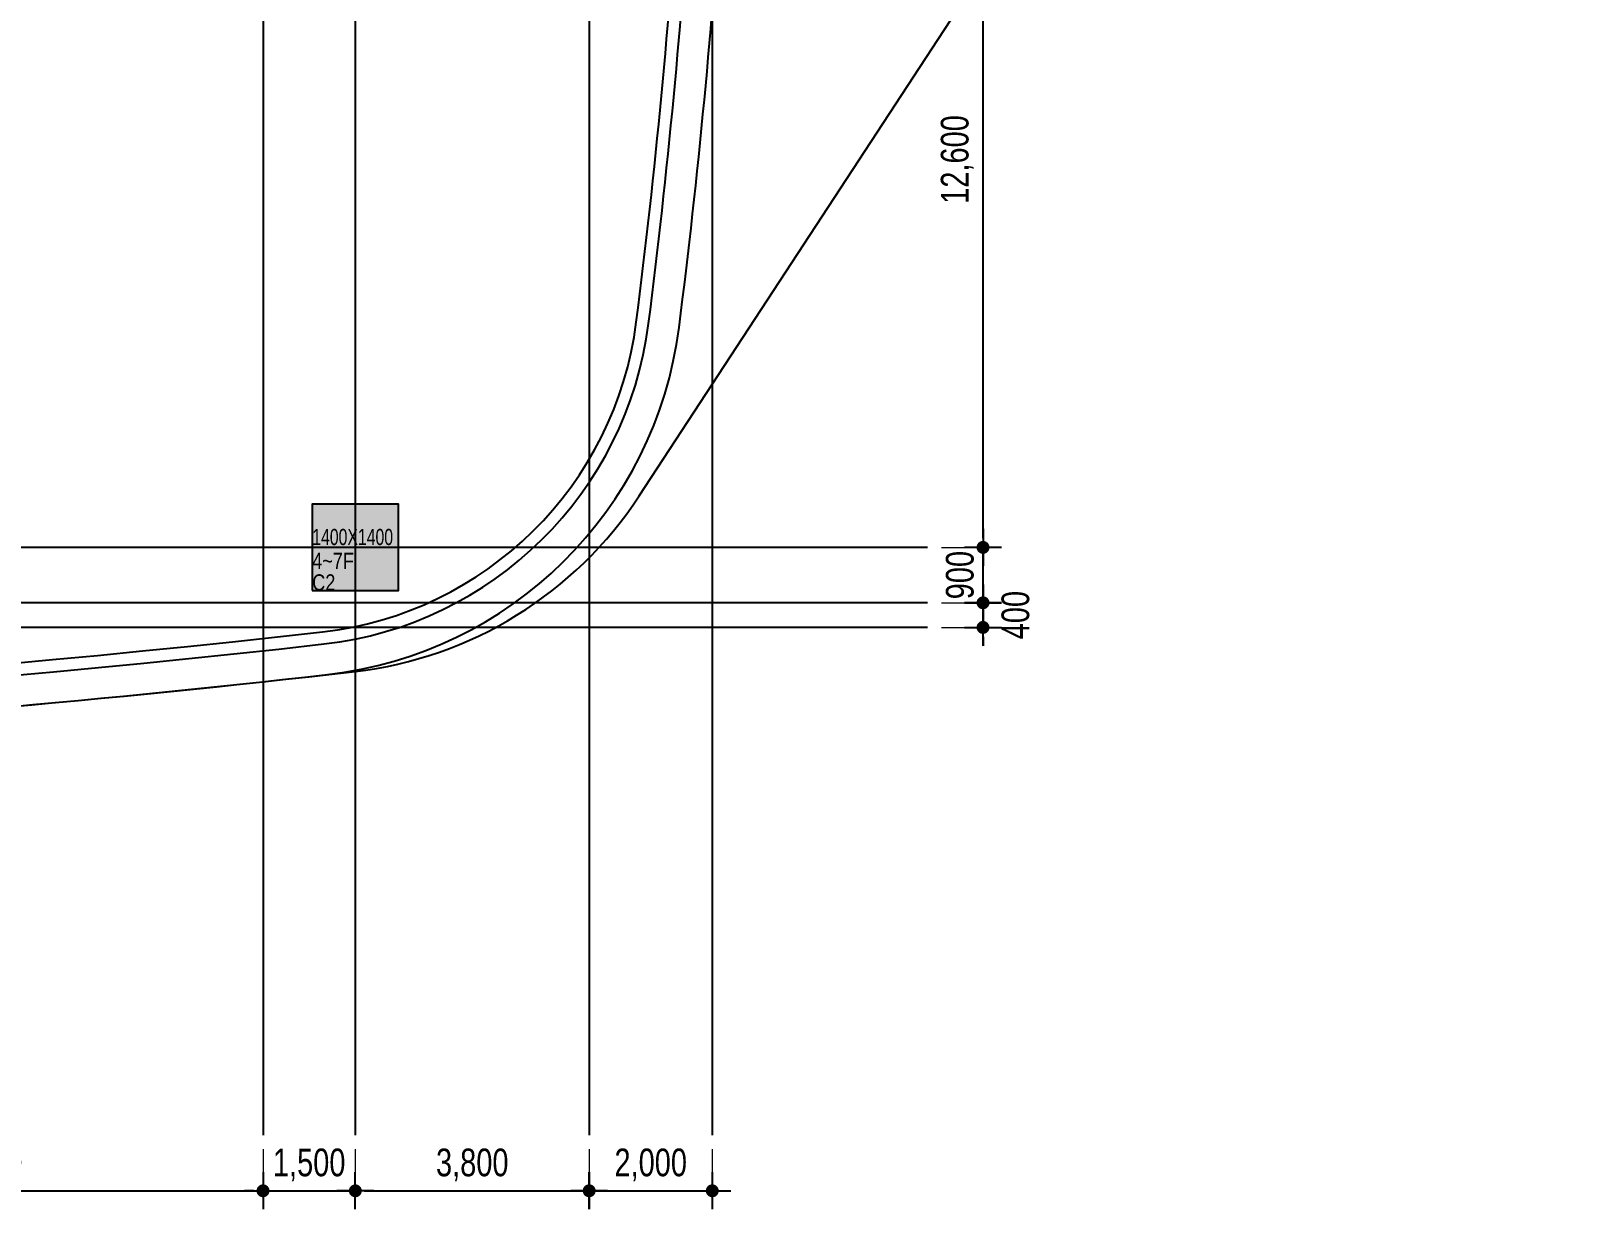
# Model space of a CAD drawing. Header units: millimetres. Extents: x -228566 to 117118, y -18667 to 244055.
# Drawn here: x -147841 to -122888, y 171181 to 190323 of the extents above; entities that cross this region are included whole.
import ezdxf

# ---------------------------------------------------------------- set-up
doc = ezdxf.new("R2010")
doc.units = ezdxf.units.MM
doc.linetypes.add('X-GRID_5~ROOF$0$CENTER2', pattern=[1.125, 0.75, -0.125, 0.125, -0.125])
doc.layers.get('0').update_dxf_attribs({"lineweight": 20})
doc.layers.get('Defpoints').update_dxf_attribs({"color": 151, "lineweight": 9})
for name, color, linetype in [('A-DIM1', 7, 'Continuous'), ('X-COL-5F$0$A-254', 254, 'Continuous'), ('X-COL-5F$0$A-COL', 2, 'Continuous'), ('X-EXT_5F$0$A-ELE3', 4, 'Continuous'), ('X-EXT_5F$0$A-ELES', 252, 'Continuous'), ('X-EXT_5F$0$A-WIN', 6, 'Continuous'), ('X-GRID_5~ROOF$0$A-CEN1', 1, 'X-GRID_5~ROOF$0$CENTER2')]:
    doc.layers.add(name, color=color, linetype=linetype)
doc.styles.add('Hrtext', font='', dxfattribs={"width": 0.8})
doc.styles.add('X-COL-5F$0$Hrtext', font='arial.ttf', dxfattribs={"width": 0.8})
doc.styles.get('Hrtext').set_extended_font_data('Dotum')
doc.dimstyles.new('HEERIM(Ext)', dxfattribs={"dimtxt": 3, "dimasz": 1, "dimexe": 2, "dimexo": 1.5, "dimgap": 1, "dimtad": 1, "dimdec": 0, "dimzin": 0, "dimdsep": 46, "dimlunit": 6, "dimtxsty": 'Hrtext', "dimblk": 'dotdim1', "dimcen": 1, "dimdle": 2, "dimclrd": 256, "dimclre": 256, "dimclrt": 3, "dimadec": 0, "dimazin": 0, "dimtfac": 1, "dimtdec": 0, "dimtix": 1, "dimtmove": 2, "dimatfit": 3, "dimldrblk": 'dotdim1', "dimfxl": 2, "dimtolj": 1, "dimtzin": 0, "dimlwd": -1, "dimarcsym": 0})

# ---------------------------------------------------------------- blocks, each defined once
blk = doc.blocks.new('dotdim1')
at = {"layer": 'A-DIM1'}
for p, q in [((0, 2), (0, -2)), ((-2, 0), (2, 0))]:
    blk.add_line(p, q, dxfattribs=at)
at = {"layer": 'A-DIM1', "const_width": 0.7}
blk.add_lwpolyline([(0.35, 0, 1), (-0.35, 0, 1)], format="xyb", close=True, dxfattribs=at)
blk = doc.blocks.new('*D297')
at = {"layer": 'A-DIM1', "lineweight": -2, "transparency": 16777216}
for p, q in [((57725, -25200), (58700, -25200)), ((57725, -37800), (58700, -37800))]:
    blk.add_line(p, q, dxfattribs=at)
at = {"layer": 'A-DIM1', "transparency": 16777216}
blk.add_line((58400, -37650), (58400, -25350), dxfattribs=at)
at = {"layer": 'Defpoints', "color": 0, "transparency": 16777216}
for p in [(57500, -25200), (58400, -25200), (57500, -37800)]:
    blk.add_point(p, dxfattribs=at)
at = {"layer": 'A-DIM1', "transparency": 16777216, "xscale": 150, "yscale": 150, "zscale": 150}
for p, rotation in [((58400, -25200), 90), ((58400, -37800), 270)]:
    blk.add_blockref('dotdim1', p, dxfattribs=dict(at, rotation=rotation))
at = {"layer": 'A-DIM1', "color": 3, "transparency": 16777216, "insert": (57981, -31500), "char_height": 450, "attachment_point": 5, "rotation": 90, "style": 'Hrtext'}
blk.add_mtext('\\A1;12,600', dxfattribs=at)
blk = doc.blocks.new('*D318')
at = {"layer": 'A-DIM1', "lineweight": -2, "transparency": 16777216}
for p, q in [((37700, -47575), (37700, -48550)), ((46700, -47575), (46700, -48550))]:
    blk.add_line(p, q, dxfattribs=at)
at = {"layer": 'A-DIM1', "transparency": 16777216}
blk.add_line((37850, -48250), (46550, -48250), dxfattribs=at)
at = {"layer": 'Defpoints', "color": 0, "transparency": 16777216}
for p in [(37700, -47350), (46700, -47350), (46700, -48250)]:
    blk.add_point(p, dxfattribs=at)
at = {"layer": 'A-DIM1', "transparency": 16777216, "xscale": 150, "yscale": 150, "zscale": 150, "rotation": 180}
blk.add_blockref('dotdim1', (37700, -48250), dxfattribs=at)
at = {"layer": 'A-DIM1', "transparency": 16777216, "xscale": 150, "yscale": 150, "zscale": 150}
blk.add_blockref('dotdim1', (46700, -48250), dxfattribs=at)
at = {"layer": 'A-DIM1', "color": 3, "transparency": 16777216, "insert": (42200, -47831), "char_height": 450, "attachment_point": 5, "style": 'Hrtext'}
blk.add_mtext('\\A1;9,000', dxfattribs=at)
blk = doc.blocks.new('*D319')
at = {"layer": 'A-DIM1', "lineweight": -2, "transparency": 16777216}
for p, q in [((46700, -47575), (46700, -48550)), ((48200, -47575), (48200, -48550))]:
    blk.add_line(p, q, dxfattribs=at)
at = {"layer": 'A-DIM1', "transparency": 16777216}
for p, q in [((46550, -48250), (46400, -48250)), ((46700, -48250), (48200, -48250)), ((48350, -48250), (48500, -48250))]:
    blk.add_line(p, q, dxfattribs=at)
at = {"layer": 'Defpoints', "color": 0, "transparency": 16777216}
for p in [(46700, -47350), (48200, -47350), (48200, -48250)]:
    blk.add_point(p, dxfattribs=at)
at = {"layer": 'A-DIM1', "transparency": 16777216, "xscale": 150, "yscale": 150, "zscale": 150}
blk.add_blockref('dotdim1', (46700, -48250), dxfattribs=at)
at = {"layer": 'A-DIM1', "transparency": 16777216, "xscale": 150, "yscale": 150, "zscale": 150, "rotation": 180}
blk.add_blockref('dotdim1', (48200, -48250), dxfattribs=at)
at = {"layer": 'A-DIM1', "color": 3, "transparency": 16777216, "insert": (47450, -47831), "char_height": 450, "attachment_point": 5, "style": 'Hrtext'}
blk.add_mtext('\\A1;1,500', dxfattribs=at)
blk = doc.blocks.new('*D320')
at = {"layer": 'A-DIM1', "lineweight": -2, "transparency": 16777216}
for p, q in [((48200, -47575), (48200, -48550)), ((52000, -47575), (52000, -48550))]:
    blk.add_line(p, q, dxfattribs=at)
at = {"layer": 'A-DIM1', "transparency": 16777216}
blk.add_line((48350, -48250), (51850, -48250), dxfattribs=at)
at = {"layer": 'Defpoints', "color": 0, "transparency": 16777216}
for p in [(48200, -47350), (52000, -47350), (52000, -48250)]:
    blk.add_point(p, dxfattribs=at)
at = {"layer": 'A-DIM1', "transparency": 16777216, "xscale": 150, "yscale": 150, "zscale": 150, "rotation": 180}
blk.add_blockref('dotdim1', (48200, -48250), dxfattribs=at)
at = {"layer": 'A-DIM1', "transparency": 16777216, "xscale": 150, "yscale": 150, "zscale": 150}
blk.add_blockref('dotdim1', (52000, -48250), dxfattribs=at)
at = {"layer": 'A-DIM1', "color": 3, "transparency": 16777216, "insert": (50100, -47831), "char_height": 450, "attachment_point": 5, "style": 'Hrtext'}
blk.add_mtext('\\A1;3,800', dxfattribs=at)
blk = doc.blocks.new('*D321')
at = {"layer": 'A-DIM1', "lineweight": -2, "transparency": 16777216}
for p, q in [((52000, -47575), (52000, -48550)), ((54000, -47575), (54000, -48550))]:
    blk.add_line(p, q, dxfattribs=at)
at = {"layer": 'A-DIM1', "transparency": 16777216}
blk.add_line((52150, -48250), (53850, -48250), dxfattribs=at)
at = {"layer": 'Defpoints', "color": 0, "transparency": 16777216}
for p in [(52000, -47350), (54000, -47350), (54000, -48250)]:
    blk.add_point(p, dxfattribs=at)
at = {"layer": 'A-DIM1', "transparency": 16777216, "xscale": 150, "yscale": 150, "zscale": 150, "rotation": 180}
blk.add_blockref('dotdim1', (52000, -48250), dxfattribs=at)
at = {"layer": 'A-DIM1', "transparency": 16777216, "xscale": 150, "yscale": 150, "zscale": 150}
blk.add_blockref('dotdim1', (54000, -48250), dxfattribs=at)
at = {"layer": 'A-DIM1', "color": 3, "transparency": 16777216, "insert": (53000, -47831), "char_height": 450, "attachment_point": 5, "style": 'Hrtext'}
blk.add_mtext('\\A1;2,000', dxfattribs=at)
blk = doc.blocks.new('*D325')
at = {"layer": 'A-DIM1', "transparency": 16777216}
for p, q in [((58400, -38550), (58400, -38400)), ((58400, -39100), (58400, -38700)), ((58400, -39250), (58400, -39400))]:
    blk.add_line(p, q, dxfattribs=at)
at = {"layer": 'A-DIM1', "lineweight": -2, "transparency": 16777216}
for p, q in [((57725, -38700), (58700, -38700)), ((57725, -39100), (58700, -39100))]:
    blk.add_line(p, q, dxfattribs=at)
at = {"layer": 'Defpoints', "color": 0, "transparency": 16777216}
for p in [(57500, -38700), (58400, -38700), (57500, -39100)]:
    blk.add_point(p, dxfattribs=at)
at = {"layer": 'A-DIM1', "transparency": 16777216, "xscale": 150, "yscale": 150, "zscale": 150}
for p, rotation in [((58400, -38700), 270), ((58400, -39100), 90)]:
    blk.add_blockref('dotdim1', p, dxfattribs=dict(at, rotation=rotation))
at = {"layer": 'A-DIM1', "color": 3, "transparency": 16777216, "insert": (58928, -38900), "char_height": 450, "attachment_point": 5, "rotation": 90, "style": 'Hrtext'}
blk.add_mtext('\\A1;400', dxfattribs=at)
blk = doc.blocks.new('*D328')
at = {"layer": 'A-DIM1', "transparency": 16777216}
for p, q in [((58400, -37650), (58400, -37500)), ((58400, -38700), (58400, -37800)), ((58400, -38850), (58400, -39000))]:
    blk.add_line(p, q, dxfattribs=at)
at = {"layer": 'A-DIM1', "lineweight": -2, "transparency": 16777216}
for p, q in [((57725, -37800), (58700, -37800)), ((57725, -38700), (58700, -38700))]:
    blk.add_line(p, q, dxfattribs=at)
at = {"layer": 'Defpoints', "color": 0, "transparency": 16777216}
for p in [(57500, -37800), (58400, -37800), (57500, -38700)]:
    blk.add_point(p, dxfattribs=at)
at = {"layer": 'A-DIM1', "transparency": 16777216, "xscale": 150, "yscale": 150, "zscale": 150}
for p, rotation in [((58400, -37800), 270), ((58400, -38700), 90)]:
    blk.add_blockref('dotdim1', p, dxfattribs=dict(at, rotation=rotation))
at = {"layer": 'A-DIM1', "color": 3, "transparency": 16777216, "insert": (58025, -38250), "char_height": 450, "attachment_point": 5, "rotation": 90, "style": 'Hrtext'}
blk.add_mtext('\\A1;900', dxfattribs=at)
blk = doc.blocks.new('X-COL-5F$0$1400X1400_4~7F_C2')
at = {"layer": 'X-COL-5F$0$A-254'}
h = blk.add_hatch(color=256, dxfattribs=at)
h.dxf.hatch_style = 1
h.paths.add_polyline_path([(-700, -700), (700, -700), (700, 700), (-700, 700)])
at = {"layer": 'Defpoints', "const_width": 0.653}
blk.add_lwpolyline([(700, 700), (-700, -700)], dxfattribs=at)
at = {"layer": 'X-COL-5F$0$A-COL'}
blk.add_lwpolyline([(-700, -700), (700, -700), (700, 700), (-700, 700)], close=True, dxfattribs=at)
at = {"layer": 'Defpoints', "style": 'X-COL-5F$0$Hrtext'}
for s, width, p in [('1400X1400', 0.7, (-700, 38)), ('4~7F', 0.8, (-700, -350))]:
    blk.add_text(s, height=262.5, dxfattribs=dict(at, width=width)).set_placement(p)
at = {"layer": 'Defpoints', "color": 6, "style": 'X-COL-5F$0$Hrtext', "width": 0.8}
blk.add_text('C2', height=262.5, dxfattribs=at).set_placement((-700, -700))
blk = doc.blocks.new('Grid_Office')
at = {"layer": 'A-DIM1'}
for base, p1, p2, picture, middle in [((58400, -25200), (57500, -37800), (57500, -25200), '*D297', (57981.3, -31500)), ((58400, -37800), (57500, -38700), (57500, -37800), '*D328', (58024.7, -38250))]:
    dim = blk.add_linear_dim(base=base, p1=p1, p2=p2, angle=90, dimstyle='HEERIM(Ext)', override={"dimscale": 150}, dxfattribs=at)
    dim.commit()
    dim.dimension.update_dxf_attribs({"geometry": picture, "text_midpoint": middle})
dim = blk.add_linear_dim(base=(58400, -38700), p1=(57500, -39100), p2=(57500, -38700), angle=90, dimstyle='HEERIM(Ext)', override={"dimscale": 150}, dxfattribs=at)
dim.commit()
dim.dimension.update_dxf_attribs({"geometry": '*D325', "text_midpoint": (58928.1, -38900), "dimtype": 128})
for base, p1, p2, picture, middle in [((46700, -48250), (37700, -47350), (46700, -47350), '*D318', (42200, -47831.3)), ((48200, -48250), (46700, -47350), (48200, -47350), '*D319', (47450, -47831.3)), ((52000, -48250), (48200, -47350), (52000, -47350), '*D320', (50100, -47831.3)), ((54000, -48250), (52000, -47350), (54000, -47350), '*D321', (53000, -47831.3))]:
    dim = blk.add_linear_dim(base=base, p1=p1, p2=p2, dimstyle='HEERIM(Ext)', override={"dimscale": 150}, dxfattribs=at)
    dim.commit()
    dim.dimension.update_dxf_attribs({"geometry": picture, "text_midpoint": middle})
blk = doc.blocks.new('A$Cc43ae5d8')
at = {"layer": 'X-EXT_5F$0$A-ELE3'}
blk.add_lwpolyline([(28621, -40550), (33121, -41100, 0.028396), (56747, -39766, 0.345625), (62461, -34128, 0.031644), (63400, -19300, 0.008188), (63337, -15452), (62602, -10952)], format="xyb", dxfattribs=at)
at = {"layer": 'X-EXT_5F$0$A-ELES'}
blk.add_lwpolyline([(28621, -40550), (33121, -41100, 0.028937), (57195, -39715, 0.222512), (61813, -36863), (69546, -25052, -0.239342), (73652, -22700), (76877, -22700)], format="xyb", dxfattribs=at)
at = {"layer": 'X-EXT_5F$0$A-WIN'}
for points in [[(62900, -19300, 0.031644), (61965, -4535, 0.345625), (56690, 669, 0.056648), (9710, 669, 0.345625), (4435, -4535, 0.031644), (3500, -19300, 0.031644), (4435, -34065, 0.345625), (9710, -39269, 0.056648), (56690, -39269, 0.345625), (61965, -34065, 0.031644)], [(62700, -19300, 0.031644), (61766, -4560, 0.345625), (56668, 471, 0.056648), (9732, 471, 0.345625), (4634, -4560, 0.031644), (3700, -19300, 0.031644), (4634, -34040, 0.345625), (9732, -39071, 0.056648), (56668, -39071, 0.345625), (61766, -34040, 0.031644)]]:
    blk.add_lwpolyline(points, format="xyb", close=True, dxfattribs=at)
at = {"layer": 'X-GRID_5~ROOF$0$A-CEN1', "ltscale": 10}
for p, q in [((55700, 8750), (55700, -47250)), ((57200, 8750), (57200, -47250)), ((61000, 8750), (61000, -47250)), ((63000, 8750), (63000, -47250))]:
    blk.add_line(p, q, dxfattribs=at)
for points in [[(66500, -37700), (-3500, -37700)], [(66500, -38600), (-3500, -38600)], [(66500, -39000), (-3500, -39000)]]:
    blk.add_lwpolyline(points, dxfattribs=at)
blk.add_blockref('Grid_Office', (9000, 100))
at = {"layer": 'X-COL-5F$0$A-COL'}
blk.add_blockref('X-COL-5F$0$1400X1400_4~7F_C2', (57200, -37700), dxfattribs=at)

msp = doc.modelspace()

# ---------------------------------------------------------------- block references
at = {"layer": 'Defpoints'}
msp.add_blockref('A$Cc43ae5d8', (-199765.7, 219631.3), dxfattribs=at)

doc.saveas('drawing.dxf')
